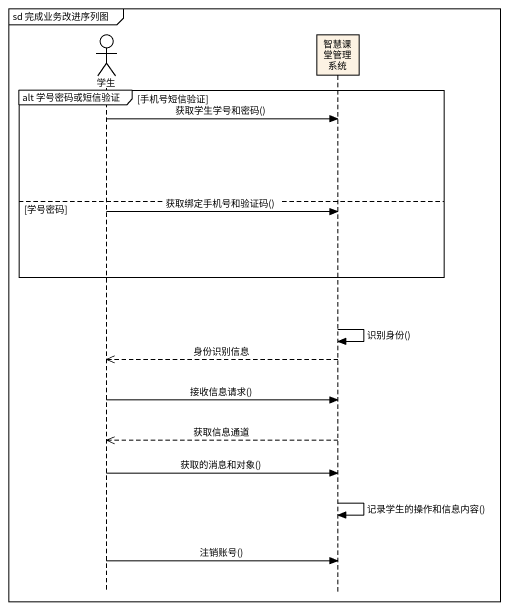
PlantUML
@startuml
mainframe sd 完成业务改进序列图
hide footbox
actor 学生
participant 智慧课堂管理系统

group alt 学号密码或短信验证 [手机号短信验证]
  学生 -> 智慧课堂管理系统 : 获取学生学号和密码()
else 学号密码
  学生 -> 智慧课堂管理系统 : 获取绑定手机号和验证码()
end
智慧课堂管理系统 -> 智慧课堂管理系统 : 识别身份()
智慧课堂管理系统 -->> 学生 : 身份识别信息
学生 -> 智慧课堂管理系统 : 接收信息请求()
智慧课堂管理系统 -->> 学生 : 获取信息通道
学生 -> 智慧课堂管理系统 : 获取的消息和对象()
智慧课堂管理系统 -> 智慧课堂管理系统 : 记录学生的操作和信息内容()
学生 -> 智慧课堂管理系统 : 注销账号()
@enduml
